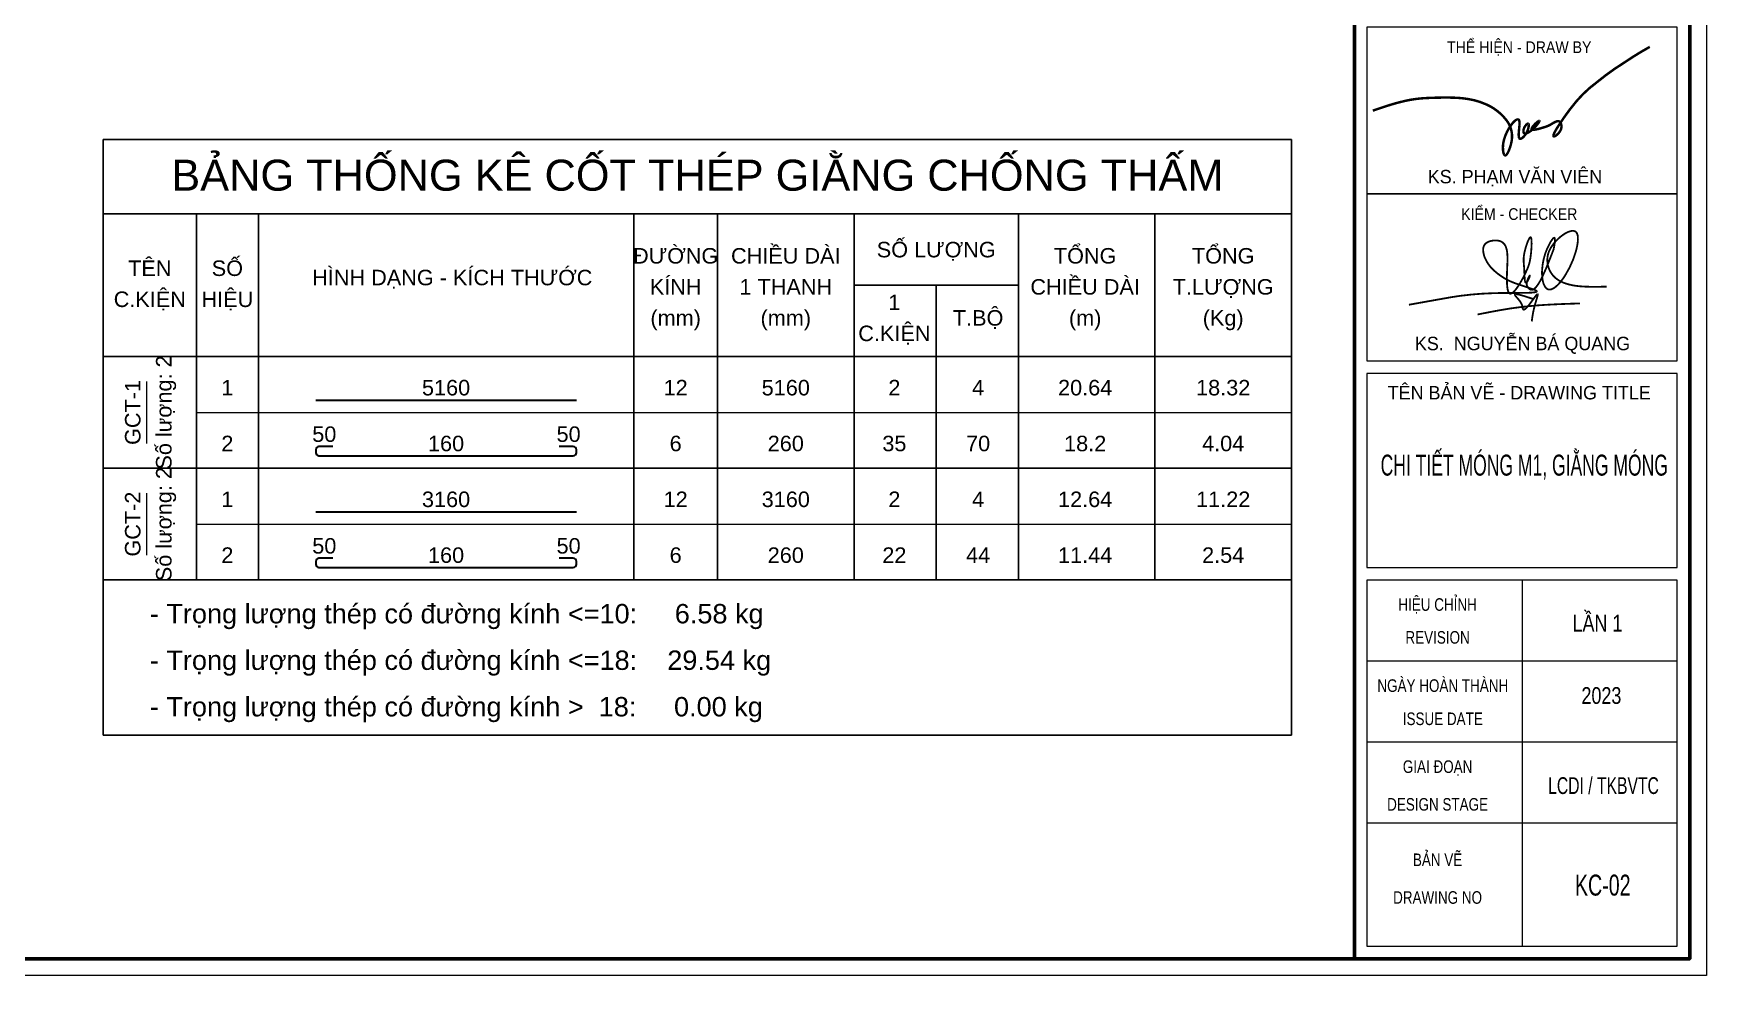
# Model space of a CAD drawing. Header units: millimetres. Extents: x 19378 to 270036, y -611253 to -548347.
# Drawn here: x 181047 to 186036, y -555772 to -552962 of the extents above; entities that cross this region are included whole.
import ezdxf
from ezdxf.enums import TextEntityAlignment as Align

# ---------------------------------------------------------------- set-up
doc = ezdxf.new("R2010")
doc.units = ezdxf.units.MM
doc.header["$MEASUREMENT"] = 0
doc.linetypes.add('HIDDEN', pattern=[0.375, 0.25, -0.125])
doc.linetypes.add('HIDDENX2', pattern=[0.75, 0.5, -0.25])
doc.layers.get('Defpoints').update_dxf_attribs({"color": 1})
doc.layers.add('Khungten_LCDI', color=7, linetype='Continuous')
for name, color, linetype, lineweight in [('LC ISO', 153, 'Continuous', 13), ('LC MANH DUT', 35, 'HIDDEN', 5), ('LC Net dam 1', 30, 'Continuous', 30), ('LC Net thay', 7, 'Continuous', 25), ('LC Text1', 3, 'Continuous', 20), ('NetMo', 9, 'HIDDENX2', 0)]:
    doc.layers.add(name, color=color, linetype=linetype, lineweight=lineweight)
doc.styles.add('Hoa', font='micross.ttf')
doc.styles.add('Khungten', font='VHAVAN.TTF', dxfattribs={"width": 0.9, "height": 5000})
doc.styles.add('Thuong', font='micross.ttf')
doc.styles.add('Title', font='VHBLACK.TTF', dxfattribs={"width": 0.8})
doc.styles.add('VnAvantH', font='VHAVANB.TTF', dxfattribs={"width": 0.6})

# ---------------------------------------------------------------- blocks, each defined once
blk = doc.blocks.new('NGUYEN BA QUANG')
at = {"layer": 'LC ISO', "const_width": 54}
for points in [[(906, 1114, 0.006821), (929, 1272, 0.011774), (937, 1340, 0.026266), (938, 1394, 0.052103), (935, 1423, 0.076783), (930, 1436, 0.163971), (923, 1442, 0.170042), (914, 1442, 0.080479), (902, 1436, 0.05585), (881, 1417, 0.031056), (847, 1375, 0.025203), (791, 1286, 0.116129), (556, 476, 0.061974), (575, 166, 0.045365), (610, 47, 0.070676), (660, -41, 0.091415), (710, -86, 0.146905), (783, -104, 0.068448), (833, -95, 0.049636), (885, -72, 0.053986), (978, -6, 0.029209), (1056, 69, 0.021304), (1134, 162, 0.025491), (1250, 329, 0.068873), (1561, 1027, 0.01773), (1596, 1171, 0.037697), (1624, 1368, 0.029037), (1623, 1453, 0.04288), (1613, 1525, 0.066726), (1590, 1583, 0.100495), (1556, 1623, 0.111871), (1508, 1644, 0.054631), (1469, 1647, 0.041179), (1426, 1643, 0.04561), (1355, 1623, 0.04967), (1225, 1558, 0.109429), (829, 1164, 0.05047), (753, 1012, 0.368126), (1079, 156, 0.040655), (1223, 90, 0.031441), (1383, 42, 0.023503), (1557, 9, 0.017084), (1742, -10, 0.011936), (1936, -19, 0.009133), (2206, -21, 0.002915), (2480, -16)], [(-3416, -557, -0.001023), (-2231, -345, -0.008385), (-1869, -289, -0.026114), (-905, -212, -0.007166), (-491, -205, 0.001773), (-49, -203, 0.009736), (200, -197, 0.025773), (331, -186, 0.054465), (383, -173, 0.09183), (397, -166, 0.386262), (399, -152, 0.129793), (379, -135, 0.036801), (321, -108, 0.016128), (184, -59, -0.006736), (-183, 62, -0.023924), (-416, 154, -0.046785), (-684, 310, -0.041509), (-918, 503, -0.092678), (-1136, 813, -0.077778), (-1199, 1035, -0.070106), (-1196, 1141, -0.201572), (-1106, 1286, -0.091887), (-982, 1343, -0.118851), (-732, 1351, -0.227561), (-543, 1208, -0.055716), (-508, 1121, -0.035741), (-487, 1019, -0.022757), (-478, 904, -0.018678), (-477, 714, 0.005361), (-493, 294, 0.022501), (-487, 25, 0.024956), (-474, -85, 0.051878), (-451, -169, 0.084004), (-427, -209, 0.302699), (-372, -224, 0.091028), (-331, -204, 0.045769), (-285, -164, 0.031407), (-218, -87, 0.026473), (-114, 66, 0.038878), (124, 530, 0.063388), (207, 831, 0.030377), (243, 1236, 0.019395), (241, 1350, 0.050857), (231, 1429, 0.089259), (221, 1451, 0.446193), (202, 1454, 0.08967), (185, 1438, 0.048315), (156, 1388, 0.024568), (114, 1288, 0.037087), (24, 971, 0.06811), (7, 722, 0.007404), (19, 571, -0.009821), (27, 442, 0.013775), (38, 214, 0.023991), (46, 154, 0.068642), (58, 113, 0.168495), (71, 99, 0.190472), (82, 99, 0.135753), (102, 116, 0.042547), (133, 165, 0.037247), (185, 280, 0.083462), (192, 310, 0.752396), (189, 311, 0.077103), (170, 286, 0.067778), (106, 135, 0.079642), (97, 52, 0.07615), (107, 12, 0.090818), (168, -77, 0.162992), (233, -111, 0.134535), (287, -101, 0.046135), (315, -85, 0.0589), (372, -33, 0.033446), (431, 44, 0.020493), (492, 142, 0.018931), (584, 325, 0.012315), (712, 617, 0.006262), (906, 1114)], [(-1368, -847, -0.004051), (-800, -737, -0.026384), (342, -582, -0.006339), (726, -556, -0.004215), (1111, -537, -0.002629), (1689, -517)], [(274, -380, 0.002584), (99, -322, 0.004829), (-9, -289, 0.009549), (-104, -262, 0.02019), (-180, -245, 0.020391), (-210, -242, 0.037792), (-233, -241, 0.083891), (-249, -244, 0.129866), (-256, -250, 0.170647), (-258, -257, 0.074142), (-257, -264, 0.04333), (-253, -271, 0.038982), (-240, -290, 0.018381), (-209, -327, -0.006145), (-155, -388, -0.017161), (-112, -442, -0.029179), (-72, -502, -0.056277), (-39, -577, -0.025416), (-31, -610, -0.003247), (-24, -652, 0.033316), (-18, -677, 0.055631), (-12, -689, 0.087521), (-5, -698, 0.15828), (8, -703, 0.07777), (18, -702, 0.051495), (30, -698, 0.04838), (50, -685, 0.02792), (72, -667, 0.021215), (104, -635, 0.012757), (138, -596, 0.011354), (192, -528, 0.005945), (265, -430, -0.007904), (360, -301, -0.011483), (384, -270, -0.027823), (404, -249, -0.066961), (415, -240, -0.123545), (420, -238, -0.248584), (424, -240, -0.12084), (426, -246, -0.064597), (426, -260, -0.027008), (421, -289, -0.011306), (411, -326, -0.007085), (384, -419, 0.007773), (340, -569, 0.03162), (266, -923, 0.004795), (248, -1055)]]:
    blk.add_lwpolyline(points, format="xyb", dxfattribs=at)
blk = doc.blocks.new('Nha o can bo nhan vien Trung doan')
at = {"layer": 'Defpoints', "lineweight": 0}
blk.add_lwpolyline([(-1200, -14850), (-1200, 14850), (40800, 14850), (40800, -14850)], close=True, dxfattribs=at)
at = {"layer": 'Khungten_LCDI', "color": 5, "lineweight": 60}
blk.add_line((36600, 14650), (36600, -14650), dxfattribs=at)
at = {"layer": 'Khungten_LCDI', "color": 5, "lineweight": 25}
blk.add_line((40600, -14650), (40600, 14650), dxfattribs=at)
at = {"layer": 'Khungten_LCDI', "color": 9, "lineweight": 15}
for p, q in [((38600, -10133), (38600, -14500)), ((40450, -11100), (36750, -11100)), ((40450, -12067), (36750, -12067)), ((40450, -13033), (36750, -13033))]:
    blk.add_line(p, q, dxfattribs=at)
at = {"layer": 'Khungten_LCDI', "color": 5, "lineweight": 60}
blk.add_lwpolyline([(0, -14650), (0, 14650), (40600, 14650), (40600, -14650)], close=True, dxfattribs=at)
at = {"layer": 'Khungten_LCDI', "color": 9, "lineweight": 15}
for points in [[(36750, -5526), (40450, -5526), (40450, -3535), (36750, -3535)], [(36750, -7517), (40450, -7517), (40450, -5526), (36750, -5526)], [(36750, -9983), (40450, -9983), (40450, -7667), (36750, -7667)], [(36750, -14500), (40450, -14500), (40450, -10133), (36750, -10133)]]:
    blk.add_lwpolyline(points, close=True, dxfattribs=at)
at = {"layer": 'LC ISO', "const_width": 29.4}
blk.add_lwpolyline([(36820, -4532, -0.005589), (36989, -4475, -0.022453), (37203, -4416, -0.038343), (37420, -4384, -0.012299), (37598, -4377, -0.014061), (37778, -4377, -0.032435), (37955, -4393, -0.065887), (38169, -4456, -0.127402), (38414, -4647, -0.217203), (38474, -4901, -0.056046), (38441, -5010, -0.054981), (38419, -5051, -0.074917), (38408, -5062, -0.192631), (38398, -5066, -0.190426), (38389, -5060, -0.079856), (38381, -5046, -0.067464), (38372, -5000, -0.089823), (38386, -4872, -0.10427), (38491, -4676, -0.05658), (38522, -4647, -0.102761), (38543, -4637, -0.411767), (38565, -4649, -0.072182), (38568, -4664, -0.042063), (38568, -4712, 0.006515), (38560, -4797, 0.050846), (38561, -4843, 0.084642), (38565, -4859, 0.316888), (38580, -4867, 0.10557), (38595, -4862, 0.079173), (38621, -4840, 0.148897), (38679, -4718, 0.074472), (38679, -4697, 0.295229), (38672, -4687, 0.15701), (38666, -4688, 0.097298), (38650, -4700, 0.165018), (38616, -4769, 0.085117), (38617, -4789, 0.384735), (38637, -4804, 0.083003), (38655, -4801, 0.044183), (38675, -4792, 0.048448), (38722, -4759, 0.055197), (38788, -4688, 0.06223), (38806, -4659, 0.356145), (38806, -4653, 0.296448), (38800, -4654, 0.057996), (38762, -4684, 0.048541), (38723, -4728, 0.086608), (38714, -4746, 0.314867), (38717, -4757, 0.149234), (38731, -4761, 0.047589), (38753, -4759, 0.030742), (38810, -4746, 0.010919), (38888, -4722, 0.058476), (38947, -4694, -0.021304), (38991, -4669, -0.046344), (39013, -4660, -0.096698), (39032, -4658, -0.153723), (39049, -4665, -0.103714), (39061, -4682, -0.235546), (39057, -4769, -0.124446), (39000, -4831, -0.115248), (38981, -4839, -0.439421), (38974, -4834, -0.101123), (38974, -4824, -0.053735), (38987, -4792, -0.025453), (39029, -4720, -0.033469), (39248, -4420, -0.059013), (39491, -4194, -0.0344), (39818, -3959, -0.023249), (40123, -3771)], format="xyb", dxfattribs=at)
at = {"layer": 'LC Net dam 1', "xscale": 0.4, "yscale": 0.4, "zscale": 0.4}
blk.add_blockref('NGUYEN BA QUANG', (38616, -6625), dxfattribs=at)
at = {"color": 7}
for s, height, style, width, p in [('thÓ hiÖn - draw by', 140, 'Khungten', 0.9, (38566, -3845)), ('kiÓm - checker', 140, 'Khungten', 0.9, (38566, -5836)), ('hiÖu chØnh', 150, 'Khungten', 0.8, (37592, -10499)), ('revision', 150, 'Khungten', 0.8, (37592, -10891)), ('ngµy hoµn thµnh', 150, 'Khungten', 0.8, (37654, -11466)), ('issue date', 150, 'Khungten', 0.8, (37654, -11862)), ('giai ®o¹n', 150, 'Khungten', 0.8, (37592, -12433)), ('lcdi / tkbvtc', 200, 'Title', 0.7, (39571, -12684)), ('design stage', 150, 'Khungten', 0.8, (37592, -12883)), ('b¶n vÏ', 150, 'Khungten', 0.8, (37592, -13544)), ('drawing nO', 150, 'Khungten', 0.8, (37592, -13994))]:
    blk.add_text(s, height=height, dxfattribs=dict(at, style=style, width=width)).set_placement(p, align=Align.CENTER)
for s, style, p in [('ks. PH¹M V¡N VI£N', 'VnAvantH', (38515, -5399)), ('ks.  NGUYÔN B¸ QUANG', 'VnAvantH', (38605, -7390)), ('tªn b¶n vÏ - drawing title', 'Khungten', (38566, -7977))]:
    blk.add_text(s, height=160, dxfattribs=dict(at, style=style)).set_placement(p, align=Align.CENTER)
at = {"color": 7, "style": 'Khungten', "width": 0.8}
for tag, p in [('REVISION', (39499, -10746)), ('NGAYHT', (39546, -11609))]:
    blk.add_attdef(tag, text='', height=200, dxfattribs=at).set_placement(p, align=Align.CENTER)
at = {"layer": 'LC Text1', "style": 'Title', "width": 1.485915}
for tag, p, p2 in [('TENBANVE1', (36913, -8886), (40339, -8886)), ('TENBANVE2', (36913, -9562), (40339, -9562))]:
    blk.add_attdef(tag, text='', height=250, dxfattribs=at).set_placement(p, p2, align=Align.FIT)
at = {"layer": 'LC Text1', "style": 'Title', "width": 0.7}
blk.add_attdef('SOBANVE', text='', height=250, dxfattribs=at).set_placement((39562, -13896), align=Align.CENTER)

msp = doc.modelspace()

# ---------------------------------------------------------------- linework, layer by layer
at = {"layer": 'LC MANH DUT'}
for p, q in [((181532.4, -554092.9), (184797.8, -554092.9)), ((181532.4, -554425.9), (184797.8, -554425.9))]:
    msp.add_line(p, q, dxfattribs=at)
at = {"layer": 'LC Net dam 1'}
for points in [[(181888.5, -554055.9), (182665.6, -554055.9)], [(181888.5, -554388.9), (182665.6, -554388.9)]]:
    msp.add_lwpolyline(points, dxfattribs=at)
for points in [[(181939.4, -554194.6), (181897.8, -554194.6, 0.414214), (181888.5, -554203.9), (181888.5, -554213.1, 0.414214), (181897.8, -554222.4), (182656.3, -554222.4, 0.414214), (182665.6, -554213.1), (182665.6, -554203.9, 0.414214), (182656.3, -554194.6), (182614.7, -554194.6)], [(181939.4, -554527.7), (181897.8, -554527.7, 0.414214), (181888.5, -554536.9), (181888.5, -554546.2, 0.414214), (181897.8, -554555.4), (182656.3, -554555.4, 0.414214), (182665.6, -554546.2), (182665.6, -554536.9, 0.414214), (182656.3, -554527.7), (182614.7, -554527.7)]]:
    msp.add_lwpolyline(points, format="xyb", dxfattribs=at)
at = {"layer": 'LC Net thay'}
for p, q in [((181254.8, -553278.8), (184797.8, -553278.8)), ((181254.8, -553278.8), (181254.8, -555055)), ((184797.8, -553278.8), (184797.8, -555055)), ((181254.8, -553500.8), (184797.8, -553500.8)), ((181532.4, -553500.8), (181532.4, -554592.4)), ((181717.4, -553500.8), (181717.4, -554592.4)), ((182836.7, -553500.8), (182836.7, -554592.4)), ((183086.5, -553500.8), (183086.5, -554592.4)), ((183493.5, -553500.8), (183493.5, -554592.4)), ((183983.8, -553500.8), (183983.8, -554592.4)), ((184390.8, -553500.8), (184390.8, -554592.4)), ((183493.5, -553713.6), (183983.8, -553713.6)), ((183738.6, -553713.6), (183738.6, -554592.4)), ((181254.8, -553926.4), (184797.8, -553926.4)), ((181254.8, -554259.4), (184797.8, -554259.4)), ((181254.8, -554592.4), (184797.8, -554592.4)), ((181254.8, -555055), (184797.8, -555055))]:
    msp.add_line(p, q, dxfattribs=at)
at = {"layer": 'LC Text1'}
for p, q in [((181384.3, -554185.4), (181384.3, -554000.4)), ((181384.3, -554518.4), (181384.3, -554333.4)), ((181254.8, -554592.4), (184797.8, -554592.4))]:
    msp.add_line(p, q, dxfattribs=at)
at = {"layer": 'NetMo'}
for p, q in [((181532.4, -554259.4), (184797.8, -554259.4)), ((181532.4, -554592.4), (184797.8, -554592.4))]:
    msp.add_line(p, q, dxfattribs=at)

# ---------------------------------------------------------------- block references
at = {"layer": 'LC Net thay'}
ref = msp.add_blockref('Nha o can bo nhan vien Trung doan', (175835.5, -552059.7, 0), dxfattribs=dict(at, xscale=0.2500028331738406, yscale=0.2500028331738406, zscale=0.2500028331738406))
ref.add_attrib('NGAYHT', '2023', dxfattribs={"layer": 'LC Text1', "height": 50, "style": 'Khungten', "width": 0.8}).set_placement((185722.1, -554962.1, 0), align=Align.CENTER)
ref.add_attrib('REVISION', 'lÇn 1', dxfattribs={"layer": 'LC Text1', "height": 50, "style": 'Khungten', "width": 0.8}).set_placement((185710.3, -554746.3, 0), align=Align.CENTER)
ref.add_attrib('SOBANVE', 'Kc-02', dxfattribs={"layer": 'LC Text1', "height": 62.5, "style": 'Title', "width": 0.7}).set_placement((185726.1, -555533.8, 0), align=Align.CENTER)
ref.add_attrib('TENBANVE1', 'CHI TIÕT MãNG M1, gi»ng mãng', dxfattribs={"layer": 'LC Text1', "height": 62.501, "style": 'Title', "width": 0.534568}).set_placement((185063.7, -554281.2, 0), (185920.4, -554281.2, 0), align=Align.FIT)

# ---------------------------------------------------------------- texts
at = {"layer": 'LC Text1', "color": 4, "style": 'Hoa'}
msp.add_text('BẢNG THỐNG KÊ CỐT THÉP GIẰNG CHỐNG THẤM', height=92.507, dxfattribs=at).set_placement((183026.3, -553431.5), align=Align.CENTER)
at = {"layer": 'LC Text1'}
for s, height, style, p in [('SỐ LƯỢNG', 46.25, 'Hoa', (183738.6, -553630.3)), ('ĐƯỜNG', 46.25, 'Hoa', (182961.6, -553648.8)), ('CHIỀU DÀI', 46.25, 'Hoa', (183290, -553648.8)), ('TỔNG', 46.25, 'Hoa', (184182.7, -553648.8)), ('TỔNG', 46.25, 'Hoa', (184594.3, -553648.8)), ('TÊN', 46.25, 'Hoa', (181393.6, -553685.8)), ('SỐ', 46.25, 'Hoa', (181624.9, -553685.8)), ('HÌNH DẠNG - KÍCH THƯỚC', 46.253, 'Hoa', (182295.5, -553713.6)), ('C.KIỆN', 46.25, 'Hoa', (181393.6, -553778.4)), ('HIỆU', 46.25, 'Hoa', (181624.9, -553778.4)), ('KÍNH', 46.25, 'Hoa', (182961.6, -553741.4)), ('1 THANH', 46.25, 'Hoa', (183290, -553741.4)), ('CHIỀU DÀI', 46.25, 'Hoa', (184182.7, -553741.4)), ('T.LƯỢNG', 46.25, 'Hoa', (184594.3, -553741.4)), ('1', 46.3, 'Hoa', (183613.8, -553787.6)), ('(mm)', 46.25, 'Thuong', (182961.6, -553833.9)), ('(mm)', 46.25, 'Thuong', (183290, -553833.9)), ('T.BỘ', 46.25, 'Hoa', (183863.5, -553833.9)), ('(m)', 46.25, 'Thuong', (184182.7, -553833.9)), ('(Kg)', 46.25, 'Thuong', (184594.3, -553833.9)), ('C.KIỆN', 46.25, 'Hoa', (183613.8, -553880.1))]:
    msp.add_text(s, height=height, dxfattribs=dict(at, style=style)).set_placement(p, align=Align.CENTER)
at = {"layer": 'LC Text1', "style": 'Hoa'}
for s, height, p in [('Số lượng: 2', 46.253, (181458.3, -554092.9)), ('GCT-1', 46.25, (181365.8, -554092.9)), ('Số lượng: 2', 46.253, (181458.3, -554425.9)), ('GCT-2', 46.25, (181365.8, -554425.9))]:
    msp.add_text(s, height=height, rotation=90.0002, dxfattribs=at).set_placement(p, align=Align.CENTER)
for s, height, p in [('1', 46.3, (181624.9, -554055.9)), ('5160', 46.25, (182277, -554055.9)), ('12', 46.25, (182961.6, -554055.9)), ('5160', 46.25, (183290, -554055.9)), ('2', 46.3, (183613.8, -554055.9)), ('4', 46.3, (183863.5, -554055.9)), ('20.64', 46.25, (184182.7, -554055.9)), ('18.32', 46.25, (184594.3, -554055.9)), ('2', 46.3, (181624.9, -554222.4)), ('50', 46.25, (181913.9, -554194.6)), ('160', 46.25, (182277, -554222.4)), ('50', 46.25, (182642.4, -554194.6)), ('6', 46.3, (182961.6, -554222.4)), ('1', 46.3, (181624.9, -554388.9)), ('3160', 46.25, (182277, -554388.9)), ('12', 46.25, (182961.6, -554388.9)), ('3160', 46.25, (183290, -554388.9)), ('2', 46.3, (183613.8, -554388.9)), ('4', 46.3, (183863.5, -554388.9)), ('12.64', 46.25, (184182.7, -554388.9)), ('11.22', 46.25, (184594.3, -554388.9)), ('50', 46.25, (181913.9, -554527.7)), ('50', 46.25, (182642.4, -554527.7)), ('2', 46.3, (181624.9, -554555.4)), ('160', 46.25, (182277, -554555.4)), ('6', 46.3, (182961.6, -554555.4))]:
    msp.add_text(s, height=height, dxfattribs=at).set_placement(p, align=Align.BOTTOM_CENTER)
at = {"layer": 'LC Text1', "color": 7, "style": 'Hoa'}
for s, p in [('260', (183290, -554222.4)), ('35', (183613.8, -554222.4)), ('70', (183863.5, -554222.4)), ('18.2', (184182.7, -554222.4)), ('4.04', (184594.3, -554222.4)), ('260', (183290, -554555.4)), ('22', (183613.8, -554555.4)), ('44', (183863.5, -554555.4)), ('11.44', (184182.7, -554555.4)), ('2.54', (184594.3, -554555.4))]:
    msp.add_text(s, height=46.25, dxfattribs=at).set_placement(p, align=Align.BOTTOM_CENTER)
at = {"layer": 'LC Text1', "style": 'Hoa'}
for s, p in [('- Trọng lượng thép có đường kính <=10:     6.58 kg', (181393.6, -554721.9)), ('- Trọng lượng thép có đường kính <=18:    29.54 kg', (181393.6, -554860.7)), ('- Trọng lượng thép có đường kính >  18:     0.00 kg', (181393.6, -554999.4))]:
    msp.add_text(s, height=57.817, dxfattribs=at).set_placement(p)

doc.saveas('drawing.dxf')
